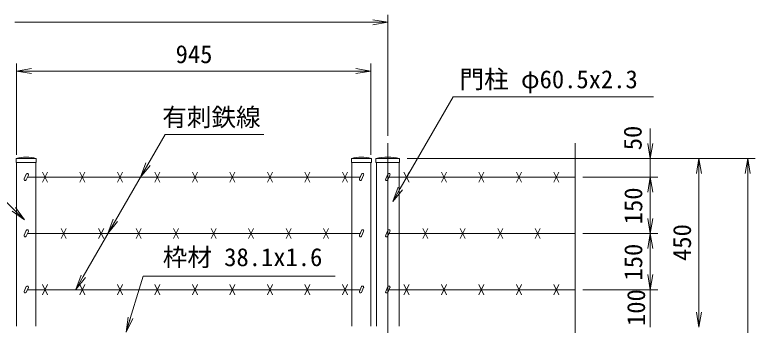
# Model space of a CAD drawing. Units: millimetres, scale not verified. Extents: x -4200 to 4200, y -2970 to 2970.
# Drawn here: x -2539 to -564, y 667 to 1494 of the extents above; entities that cross this region are included whole.
import ezdxf
from ezdxf.enums import TextEntityAlignment as Align

# ---------------------------------------------------------------- set-up
doc = ezdxf.new("R2010")
doc.units = ezdxf.units.MM
doc.header["$LTSCALE"] = 20
doc.linetypes.add('USER1', pattern=[50.8, 31.75, -6.35, 6.35, -6.35])
for name, color, linetype, lineweight in [('0-0_D-STR-TXT', 7, 'Continuous', 9), ('0-4_D-BMK', 2, 'USER1', 13), ('0-5_D-STR1', 1, 'Continuous', 18), ('0-8_D-STR3', 3, 'Continuous', 13), ('0-9_D-STR-DIM', 7, 'Continuous', 9), ('0-A_0', 7, 'Continuous', 9)]:
    doc.layers.add(name, color=color, linetype=linetype, lineweight=lineweight)
doc.styles.add('ＭＳ ゴシック', font='')
doc.styles.get('ＭＳ ゴシック').set_extended_font_data('MS Gothic')

# ---------------------------------------------------------------- blocks, each defined once
blk = doc.blocks.new('_Open')
at = {"layer": '0-A_0'}
blk.add_line((-20, 3.33), (0, 0), dxfattribs=at)
blk.add_lwpolyline([(-20, -3.33), (0, 0), (-20, 0)], dxfattribs=at)
blk = doc.blocks.new('MLeader8')
at = {"layer": '0-0_D-STR-TXT'}
blk.add_line((-2350.87, 793.48), (-2376.64, 762.17), dxfattribs=at)
for points in [[(-2356.64, 796.81), (-2138.31, 1174.98), (-1882.1, 1174.98), (-1874.9, 1174.98)], [(-2362.42, 800.14), (-2376.64, 762.17), (-2356.64, 796.81)]]:
    blk.add_lwpolyline(points, dxfattribs=at)
blk = doc.blocks.new('MLeader9')
at = {"layer": '0-0_D-STR-TXT'}
blk.add_line((-1505.31, 1027.62), (-1531.08, 996.31), dxfattribs=at)
for points in [[(-1511.08, 1030.95), (-1369.94, 1275.42), (-842.86, 1275.42), (-835.66, 1275.42)], [(-1516.85, 1034.28), (-1531.08, 996.31), (-1511.08, 1030.95)]]:
    blk.add_lwpolyline(points, dxfattribs=at)
blk = doc.blocks.new('MLeader10')
at = {"layer": '0-0_D-STR-TXT'}
blk.add_line((-2536.78, 980.15), (-2513.21, 947.16), dxfattribs=at)
for points in [[(-2541.49, 975.44), (-2766.16, 1200.11), (-3288.23, 1200.11), (-3295.43, 1200.11)], [(-2546.21, 970.73), (-2513.21, 947.16), (-2541.49, 975.44)]]:
    blk.add_lwpolyline(points, dxfattribs=at)

msp = doc.modelspace()

# ---------------------------------------------------------------- linework, layer by layer
at = {"layer": '0-0_D-STR-TXT'}
msp.add_lwpolyline([(-1684.26, 797.04), (-2196.32, 797.04), (-2241.68, 650.08)], dxfattribs=at)
at = {"layer": '0-4_D-BMK'}
msp.add_line((-1544.32, 1151.52), (-1544.32, -368.63), dxfattribs=at)
at = {"layer": '0-5_D-STR1'}
for p, q in [((-2482.07, 1111.37), (-2535.27, 1111.37)), ((-2535.27, 1111.37), (-2535.27, 1100.37)), ((-2482.07, 1100.37), (-2482.07, 1111.37)), ((-1641.07, 1111.37), (-1587.87, 1111.37)), ((-1641.07, 1100.37), (-1641.07, 1111.37)), ((-1587.87, 1111.37), (-1587.87, 1100.37)), ((-1512.87, 1111.37), (-1575.77, 1111.37)), ((-1575.77, 1111.37), (-1575.77, 1100.37)), ((-1512.87, 1100.37), (-1512.87, 1111.37)), ((-2482.07, 1100.37), (-2535.27, 1100.37)), ((-2534.07, 1100.37), (-2534.07, 664.37)), ((-2483.27, 1100.37), (-2483.27, 664.37)), ((-1641.07, 1100.37), (-1587.87, 1100.37)), ((-1639.87, 1100.37), (-1639.87, 664.37)), ((-1589.07, 1100.37), (-1589.07, 664.37)), ((-1512.87, 1100.37), (-1575.77, 1100.37)), ((-1574.57, 1100.37), (-1574.57, 664.37)), ((-1514.07, 1100.37), (-1514.07, 664.37))]:
    msp.add_line(p, q, dxfattribs=at)
for centre, radius, start, end in [((-2508.67, 994.94), 119.43, 77.13052, 102.86948), ((-1614.47, 994.94), 119.43, 77.13052, 102.86948), ((-1544.32, 948.02), 166.35, 79.10214, 100.89786)]:
    msp.add_arc(centre, radius, start, end, dxfattribs=at)
at = {"layer": '0-8_D-STR3'}
for p, q in [((-2508.24, 1069.4), (-2514.19, 1056.64)), ((-2502.8, 1066.86), (-2508.75, 1054.1)), ((-2465.38, 1074.78), (-2451.96, 1047.95)), ((-2465.38, 1047.95), (-2451.96, 1074.78)), ((-2365.38, 1074.78), (-2351.96, 1047.95)), ((-2365.38, 1047.95), (-2351.96, 1074.78)), ((-2265.38, 1074.78), (-2251.96, 1047.95)), ((-2265.38, 1047.95), (-2251.96, 1074.78)), ((-2165.38, 1074.78), (-2151.96, 1047.95)), ((-2165.38, 1047.95), (-2151.96, 1074.78)), ((-2065.38, 1074.78), (-2051.96, 1047.95)), ((-2065.38, 1047.95), (-2051.96, 1074.78)), ((-1965.38, 1074.78), (-1951.96, 1047.95)), ((-1965.38, 1047.95), (-1951.96, 1074.78)), ((-1865.38, 1074.78), (-1851.96, 1047.95)), ((-1865.38, 1047.95), (-1851.96, 1074.78)), ((-1765.38, 1074.78), (-1751.96, 1047.95)), ((-1765.38, 1047.95), (-1751.96, 1074.78)), ((-1665.38, 1074.78), (-1651.96, 1047.95)), ((-1665.38, 1047.95), (-1651.96, 1074.78)), ((-1614.04, 1069.4), (-1619.99, 1056.64)), ((-1608.6, 1066.86), (-1614.55, 1054.1)), ((-1543.89, 1069.4), (-1549.84, 1056.64)), ((-1538.45, 1066.86), (-1544.4, 1054.1)), ((-1501.03, 1074.78), (-1487.61, 1047.95)), ((-1501.03, 1047.95), (-1487.61, 1074.78)), ((-1401.03, 1074.78), (-1387.61, 1047.95)), ((-1401.03, 1047.95), (-1387.61, 1074.78)), ((-1301.03, 1074.78), (-1287.61, 1047.95)), ((-1301.03, 1047.95), (-1287.61, 1074.78)), ((-1201.03, 1074.78), (-1187.61, 1047.95)), ((-1201.03, 1047.95), (-1187.61, 1074.78)), ((-1101.03, 1074.78), (-1087.61, 1047.95)), ((-1101.03, 1047.95), (-1087.61, 1074.78)), ((-1617.78, 1061.37), (-2505.36, 1061.37)), ((-1044.32, 1061.37), (-1541.01, 1061.37)), ((-2508.24, 919.4), (-2514.19, 906.64)), ((-2502.8, 916.86), (-2508.75, 904.1)), ((-1617.78, 911.37), (-2505.36, 911.37)), ((-2415.38, 924.78), (-2401.96, 897.95)), ((-2415.38, 897.95), (-2401.96, 924.78)), ((-2315.38, 924.78), (-2301.96, 897.95)), ((-2315.38, 897.95), (-2301.96, 924.78)), ((-2215.38, 924.78), (-2201.96, 897.95)), ((-2215.38, 897.95), (-2201.96, 924.78)), ((-2115.38, 924.78), (-2101.96, 897.95)), ((-2115.38, 897.95), (-2101.96, 924.78)), ((-2015.38, 924.78), (-2001.96, 897.95)), ((-2015.38, 897.95), (-2001.96, 924.78)), ((-1915.38, 924.78), (-1901.96, 897.95)), ((-1915.38, 897.95), (-1901.96, 924.78)), ((-1815.38, 924.78), (-1801.96, 897.95)), ((-1815.38, 897.95), (-1801.96, 924.78)), ((-1715.38, 924.78), (-1701.96, 897.95)), ((-1715.38, 897.95), (-1701.96, 924.78)), ((-1614.04, 919.4), (-1619.99, 906.64)), ((-1608.6, 916.86), (-1614.55, 904.1)), ((-1543.89, 919.4), (-1549.84, 906.64)), ((-1538.45, 916.86), (-1544.4, 904.1)), ((-1044.32, 911.37), (-1541.01, 911.37)), ((-1451.03, 924.78), (-1437.61, 897.95)), ((-1451.03, 897.95), (-1437.61, 924.78)), ((-1351.03, 924.78), (-1337.61, 897.95)), ((-1351.03, 897.95), (-1337.61, 924.78)), ((-1251.03, 924.78), (-1237.61, 897.95)), ((-1251.03, 897.95), (-1237.61, 924.78)), ((-1151.03, 924.78), (-1137.61, 897.95)), ((-1151.03, 897.95), (-1137.61, 924.78)), ((-2465.38, 774.78), (-2451.96, 747.95)), ((-2465.38, 747.95), (-2451.96, 774.78)), ((-2365.38, 774.78), (-2351.96, 747.95)), ((-2365.38, 747.95), (-2351.96, 774.78)), ((-2265.38, 774.78), (-2251.96, 747.95)), ((-2265.38, 747.95), (-2251.96, 774.78)), ((-2165.38, 774.78), (-2151.96, 747.95)), ((-2165.38, 747.95), (-2151.96, 774.78)), ((-2065.38, 774.78), (-2051.96, 747.95)), ((-2065.38, 747.95), (-2051.96, 774.78)), ((-1965.38, 774.78), (-1951.96, 747.95)), ((-1965.38, 747.95), (-1951.96, 774.78)), ((-1865.38, 774.78), (-1851.96, 747.95)), ((-1865.38, 747.95), (-1851.96, 774.78)), ((-1765.38, 774.78), (-1751.96, 747.95)), ((-1765.38, 747.95), (-1751.96, 774.78)), ((-1665.38, 774.78), (-1651.96, 747.95)), ((-1665.38, 747.95), (-1651.96, 774.78)), ((-1501.03, 774.78), (-1487.61, 747.95)), ((-1501.03, 747.95), (-1487.61, 774.78)), ((-1401.03, 774.78), (-1387.61, 747.95)), ((-1401.03, 747.95), (-1387.61, 774.78)), ((-1301.03, 774.78), (-1287.61, 747.95)), ((-1301.03, 747.95), (-1287.61, 774.78)), ((-1201.03, 774.78), (-1187.61, 747.95)), ((-1201.03, 747.95), (-1187.61, 774.78)), ((-1101.03, 774.78), (-1087.61, 747.95)), ((-1101.03, 747.95), (-1087.61, 774.78)), ((-2508.24, 769.4), (-2514.19, 756.64)), ((-2502.8, 766.86), (-2508.75, 754.1)), ((-1617.78, 761.37), (-2505.36, 761.37)), ((-1614.04, 769.4), (-1619.99, 756.64)), ((-1608.6, 766.86), (-1614.55, 754.1)), ((-1543.89, 769.4), (-1549.84, 756.64)), ((-1538.45, 766.86), (-1544.4, 754.1)), ((-1044.32, 761.37), (-1541.01, 761.37))]:
    msp.add_line(p, q, dxfattribs=at)
for centre, start, end in [((-2505.52, 1068.13), 334.99524, 154.99707), ((-1611.32, 1068.13), 334.99524, 154.99707), ((-1541.17, 1068.13), 334.99524, 154.99707), ((-2511.47, 1055.37), 154.99707, 334.99524), ((-1617.27, 1055.37), 154.99707, 334.99524), ((-1547.12, 1055.37), 154.99707, 334.99524), ((-2505.52, 918.13), 334.99524, 154.99707), ((-1611.32, 918.13), 334.99524, 154.99707), ((-1541.17, 918.13), 334.99524, 154.99707), ((-2511.47, 905.37), 154.99707, 334.99524), ((-1617.27, 905.37), 154.99707, 334.99524), ((-1547.12, 905.37), 154.99707, 334.99524), ((-2505.52, 768.13), 334.99524, 154.99707), ((-1611.32, 768.13), 334.99524, 154.99707), ((-1541.17, 768.13), 334.99524, 154.99707), ((-2511.47, 755.37), 154.99707, 334.99524), ((-1617.27, 755.37), 154.99707, 334.99524), ((-1547.12, 755.37), 154.99707, 334.99524)]:
    msp.add_arc(centre, 3, start, end, dxfattribs=at)
at = {"layer": '0-9_D-STR-DIM'}
for p, q in [((-1544.32, 1171.52), (-1544.32, 1494.03)), ((-2539.32, 1474.03), (-1584.32, 1474.03)), ((-2534.07, 1120.37), (-2534.07, 1364.03)), ((-1589.07, 1120.37), (-1589.07, 1364.03)), ((-2494.07, 1344.03), (-1629.07, 1344.03)), ((-844.32, 1151.37), (-844.32, 1191.37)), ((-1044.32, 1151.52), (-1044.32, 265.59)), ((-1492.87, 1111.37), (-824.32, 1111.37)), ((-1492.87, 1111.37), (-694.32, 1111.37)), ((-1472.87, 1111.37), (-564.32, 1111.37)), ((-844.32, 1061.37), (-844.32, 1111.37)), ((-714.32, 701.37), (-714.32, 1071.37)), ((-584.32, 1071.37), (-584.32, -298.63)), ((-1024.32, 1061.37), (-824.32, 1061.37)), ((-1024.32, 1061.37), (-824.32, 1061.37)), ((-844.32, 951.37), (-844.32, 1021.37)), ((-844.32, 1021.37), (-844.32, 981.37)), ((-1024.32, 911.37), (-824.32, 911.37)), ((-1024.32, 911.37), (-824.32, 911.37)), ((-844.32, 801.37), (-844.32, 871.37)), ((-844.32, 801.37), (-844.32, 841.37)), ((-1024.32, 761.37), (-824.32, 761.37)), ((-1004.32, 761.37), (-824.32, 761.37)), ((-844.32, 661.37), (-844.32, 761.37))]:
    msp.add_line(p, q, dxfattribs=at)

# ---------------------------------------------------------------- block references
at = {"layer": '0-0_D-STR-TXT'}
for name in ['MLeader9', 'MLeader10', 'MLeader8']:
    msp.add_blockref(name, (0, 0), dxfattribs=at)
at = {"layer": '0-0_D-STR-TXT', "xscale": 2, "yscale": 2, "rotation": 252.84683}
msp.add_blockref('_Open', (-2242.27, 648.17), dxfattribs=at)
at = {"layer": '0-9_D-STR-DIM', "xscale": 2, "yscale": 2}
for p in [(-1544.32, 1474.03), (-1589.07, 1344.03)]:
    msp.add_blockref('_Open', p, dxfattribs=at)
for p, rotation in [((-2534.07, 1344.03), 180), ((-844.32, 1111.37), 270), ((-714.32, 1111.37), 90), ((-584.32, 1111.37), 90), ((-2203.9, 1061.37), 240), ((-844.32, 1061.37), 90), ((-844.32, 1061.37), 90), ((-2290.51, 911.37), 240), ((-844.32, 911.37), 270), ((-844.32, 911.37), 90), ((-844.32, 761.37), 270), ((-844.32, 761.37), 270), ((-714.32, 661.37), 270)]:
    msp.add_blockref('_Open', p, dxfattribs=dict(at, rotation=rotation))

# ---------------------------------------------------------------- texts
at = {"layer": '0-0_D-STR-TXT', "style": 'ＭＳ ゴシック'}
for s, p in [('門柱 φ60.5x2.3', (-1352.89, 1283.79)), ('有刺鉄線', (-2145.67, 1182.65)), ('枠材 38.1x1.6', (-2144.38, 809.63))]:
    msp.add_text(s, height=48.09, dxfattribs=at).set_placement(p, align=Align.BOTTOM_LEFT)
at = {"layer": '0-9_D-STR-DIM', "style": 'ＭＳ ゴシック'}
msp.add_text('945', height=48.09, dxfattribs=at).set_placement((-2110.05, 1350.78), align=Align.BOTTOM_LEFT)
for s, p in [('50', (-852.63, 1133.01)), ('150', (-851.07, 935.72)), ('450', (-721.07, 837.87)), ('150', (-851.07, 785.72)), ('100', (-843.56, 664.53))]:
    msp.add_text(s, height=48.09, rotation=90, dxfattribs=at).set_placement(p, align=Align.BOTTOM_LEFT)

doc.saveas('drawing.dxf')
